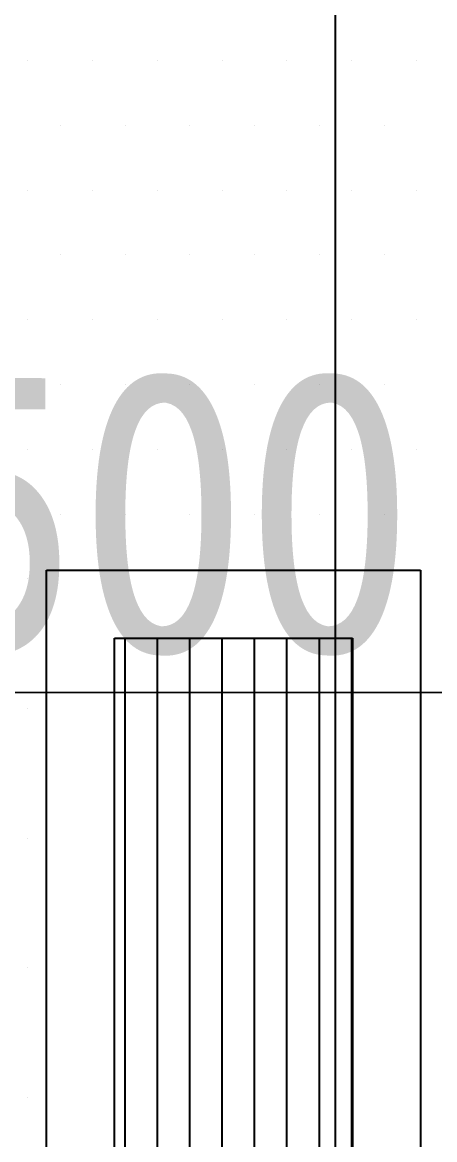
# Model space of a CAD drawing. Header units: millimetres. Extents: x 43168.9 to 43194.6, y -25545.1 to -25543.4.
# Drawn here: x 43171.4056 to 43171.4298, y -25544.2524 to -25544.1867 of the extents above; entities that cross this region are included whole.
import ezdxf

# ---------------------------------------------------------------- set-up
doc = ezdxf.new("R2010")
doc.units = ezdxf.units.MM
doc.header["$LTSCALE"] = 200
doc.linetypes.add('HIDDEN2', pattern=[0.1875, 0.125, -0.0625])
doc.layers.add('cim_sgh', color=7, linetype='Continuous', true_color=0x248f00)
for name, color, linetype in [('gor-2_sgh', 161, 'Continuous'), ('izd.tas.alt_sgh', 214, 'HIDDEN2'), ('olcu-uyg_sgh', 193, 'Continuous'), ('tarama-zemin_sgh', 197, 'Continuous')]:
    doc.layers.add(name, color=color, linetype=linetype)
doc.styles.add('dim', font='VERDANA.TTF', dxfattribs={"width": 0.7})

msp = doc.modelspace()

# ---------------------------------------------------------------- linework, layer by layer
at = {"layer": 'cim_sgh'}
for p, q in [((43171.40591, -25544.18896), (43171.40591, -25544.18896)), ((43171.40972, -25544.18896), (43171.40972, -25544.18896)), ((43171.41353, -25544.18896), (43171.41353, -25544.18896)), ((43171.41734, -25544.18896), (43171.41734, -25544.18896)), ((43171.42115, -25544.18896), (43171.42115, -25544.18896)), ((43171.42496, -25544.18896), (43171.42496, -25544.18896)), ((43171.42877, -25544.18896), (43171.42877, -25544.18896)), ((43171.407815, -25544.19277), (43171.407815, -25544.19277)), ((43171.411625, -25544.19277), (43171.411625, -25544.19277)), ((43171.415435, -25544.19277), (43171.415435, -25544.19277)), ((43171.419245, -25544.19277), (43171.419245, -25544.19277)), ((43171.423055, -25544.19277), (43171.423055, -25544.19277)), ((43171.426865, -25544.19277), (43171.426865, -25544.19277)), ((43171.40591, -25544.19658), (43171.40591, -25544.19658)), ((43171.40972, -25544.19658), (43171.40972, -25544.19658)), ((43171.41353, -25544.19658), (43171.41353, -25544.19658)), ((43171.41734, -25544.19658), (43171.41734, -25544.19658)), ((43171.42115, -25544.19658), (43171.42115, -25544.19658)), ((43171.42496, -25544.19658), (43171.42496, -25544.19658)), ((43171.42877, -25544.19658), (43171.42877, -25544.19658)), ((43171.407815, -25544.20039), (43171.407815, -25544.20039)), ((43171.411625, -25544.20039), (43171.411625, -25544.20039)), ((43171.415435, -25544.20039), (43171.415435, -25544.20039)), ((43171.419245, -25544.20039), (43171.419245, -25544.20039)), ((43171.423055, -25544.20039), (43171.423055, -25544.20039)), ((43171.426865, -25544.20039), (43171.426865, -25544.20039)), ((43171.40591, -25544.2042), (43171.40591, -25544.2042)), ((43171.40972, -25544.2042), (43171.40972, -25544.2042)), ((43171.41353, -25544.2042), (43171.41353, -25544.2042)), ((43171.41734, -25544.2042), (43171.41734, -25544.2042)), ((43171.42115, -25544.2042), (43171.42115, -25544.2042)), ((43171.42496, -25544.2042), (43171.42496, -25544.2042)), ((43171.42877, -25544.2042), (43171.42877, -25544.2042)), ((43171.407815, -25544.20801), (43171.407815, -25544.20801)), ((43171.411625, -25544.20801), (43171.411625, -25544.20801)), ((43171.415435, -25544.20801), (43171.415435, -25544.20801)), ((43171.419245, -25544.20801), (43171.419245, -25544.20801)), ((43171.423055, -25544.20801), (43171.423055, -25544.20801)), ((43171.426865, -25544.20801), (43171.426865, -25544.20801)), ((43171.40591, -25544.21182), (43171.40591, -25544.21182)), ((43171.40972, -25544.21182), (43171.40972, -25544.21182)), ((43171.41353, -25544.21182), (43171.41353, -25544.21182)), ((43171.41734, -25544.21182), (43171.41734, -25544.21182)), ((43171.42115, -25544.21182), (43171.42115, -25544.21182)), ((43171.42496, -25544.21182), (43171.42496, -25544.21182)), ((43171.42877, -25544.21182), (43171.42877, -25544.21182)), ((43171.407815, -25544.21563), (43171.407815, -25544.21563)), ((43171.411625, -25544.21563), (43171.411625, -25544.21563)), ((43171.415435, -25544.21563), (43171.415435, -25544.21563)), ((43171.419245, -25544.21563), (43171.419245, -25544.21563)), ((43171.423055, -25544.21563), (43171.423055, -25544.21563)), ((43171.426865, -25544.21563), (43171.426865, -25544.21563)), ((43171.40591, -25544.21944), (43171.40591, -25544.21944)), ((43171.40591, -25544.22706), (43171.40591, -25544.22706)), ((43171.40591, -25544.23468), (43171.40591, -25544.23468)), ((43171.40591, -25544.2423), (43171.40591, -25544.2423)), ((43171.40591, -25544.24992), (43171.40591, -25544.24992))]:
    msp.add_line(p, q, dxfattribs=at)
at = {"layer": 'gor-2_sgh'}
for p, q in [((43171.407, -25544.218919), (43171.429, -25544.218919)), ((43171.407, -25544.348919), (43171.407, -25544.218919)), ((43171.429, -25544.218919), (43171.429, -25544.348919)), ((43171.411, -25544.222919), (43171.425, -25544.222919)), ((43171.411, -25544.344919), (43171.411, -25544.222919)), ((43171.425, -25544.222919), (43171.425, -25544.344919))]:
    msp.add_line(p, q, dxfattribs=at)
at = {"layer": 'izd.tas.alt_sgh'}
msp.add_line((43171.424, -25544.788543), (43171.424, -25543.792384), dxfattribs=at)
at = {"layer": 'olcu-uyg_sgh'}
msp.add_line((43171.464245, -25544.226122), (43171.363745, -25544.226138), dxfattribs=at)
msp.add_line((43171.464245, -25544.226122), (43171.363745, -25544.226138), dxfattribs=at)
at = {"layer": 'tarama-zemin_sgh'}
for p, q in [((43171.411625, -25544.344919), (43171.411625, -25544.222919)), ((43171.41353, -25544.344919), (43171.41353, -25544.222919)), ((43171.415435, -25544.344919), (43171.415435, -25544.222919)), ((43171.41734, -25544.344919), (43171.41734, -25544.222919)), ((43171.419245, -25544.344919), (43171.419245, -25544.222919)), ((43171.42115, -25544.344919), (43171.42115, -25544.222919)), ((43171.423055, -25544.344919), (43171.423055, -25544.222919)), ((43171.42496, -25544.344919), (43171.42496, -25544.222919))]:
    msp.add_line(p, q, dxfattribs=at)

# ---------------------------------------------------------------- texts
at = {"layer": 'olcu-uyg_sgh', "color": 2, "style": 'dim', "width": 0.7}
msp.add_text('500', height=0.016, rotation=0.00903, dxfattribs=at).set_placement((43171.399109, -25544.223638))
at = {"layer": 'olcu-uyg_sgh', "color": 2, "insert": (43171.413993, -25544.215803), "char_height": 0.016, "attachment_point": 5, "rotation": 0.00903, "style": 'dim'}
msp.add_mtext('\\A1;500', dxfattribs=at)

doc.saveas('drawing.dxf')
